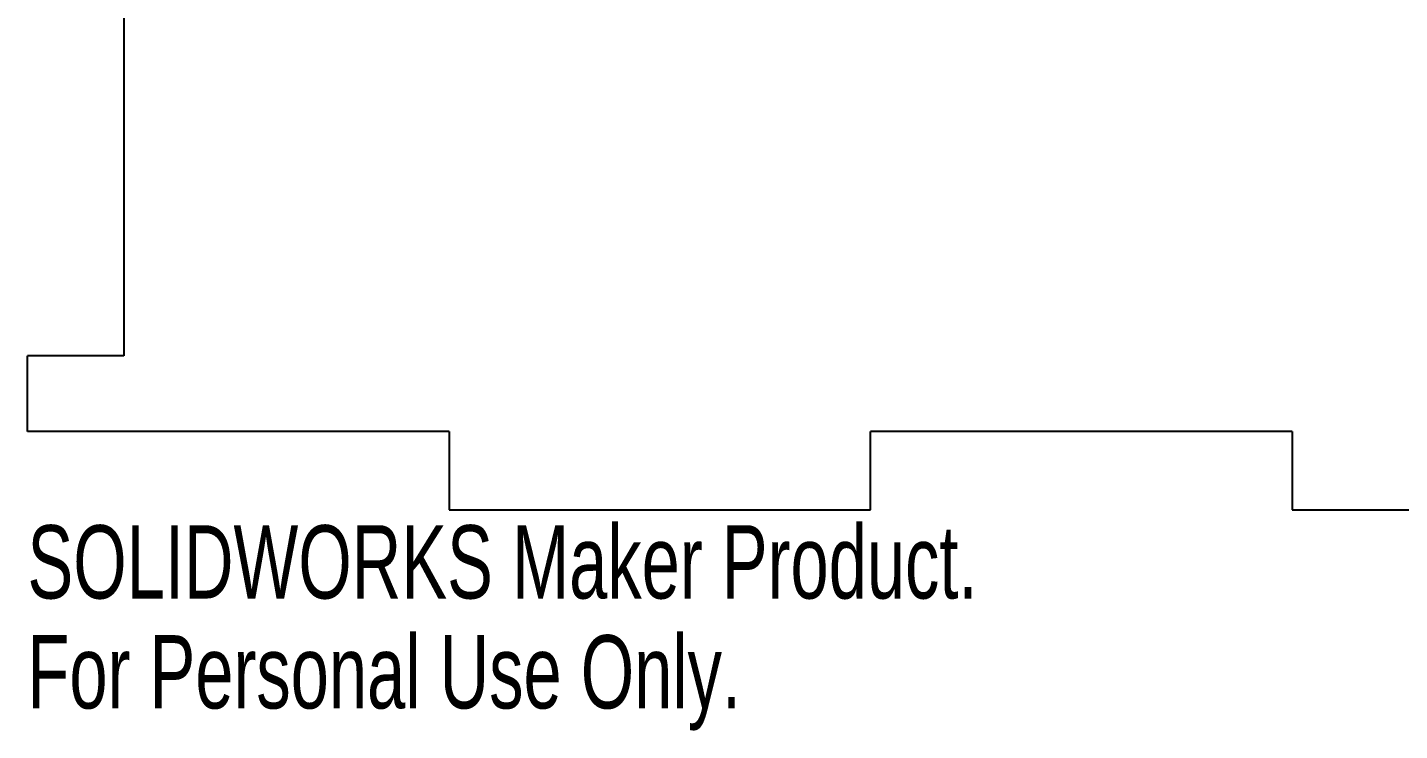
# Model space of a CAD drawing. Header units: inches. Extents: x -8.75 to 0, y -0.78 to 2.88.
# Drawn here: x -8.75 to -5.19, y -0.776 to 1.049 of the extents above; entities that cross this region are included whole.
import ezdxf

# ---------------------------------------------------------------- set-up
doc = ezdxf.new("R2010")
doc.units = ezdxf.units.IN
doc.header["$MEASUREMENT"] = 0
doc.styles.add('SLDTEXTSTYLE0', font='TXT', dxfattribs={"width": 0.7})

msp = doc.modelspace()

# ---------------------------------------------------------------- linework, layer by layer
at = {"color": 7, "linetype": 'Continuous', "lineweight": 25}
for p, q in [((-8.5, 1.5781), (-8.5, 0.1969)), ((-8.75, 0), (-8.75, 0.1969)), ((-8.5, 0.1969), (-8.75, 0.1969)), ((-7.6562, 0), (-8.75, 0)), ((-7.6562, 0), (-7.6562, -0.2028)), ((-5.4688, 0), (-6.5625, 0)), ((-6.5625, -0.2028), (-6.5625, 0)), ((-5.4688, 0), (-5.4688, -0.2028)), ((-7.6562, -0.2028), (-6.5625, -0.2028)), ((-5.4688, -0.2028), (-4.375, -0.2028))]:
    msp.add_line(p, q, dxfattribs=at)

# ---------------------------------------------------------------- texts
at = {"color": 7, "linetype": 'Continuous', "char_height": 0.1903, "attachment_point": 1, "style": 'SLDTEXTSTYLE0'}
for s, insert in [('SOLIDWORKS Maker Product.', (-8.75, -0.2429)), ('For Personal Use Only.', (-8.75, -0.5283))]:
    msp.add_mtext(s, dxfattribs=dict(at, insert=insert))

doc.saveas('drawing.dxf')
